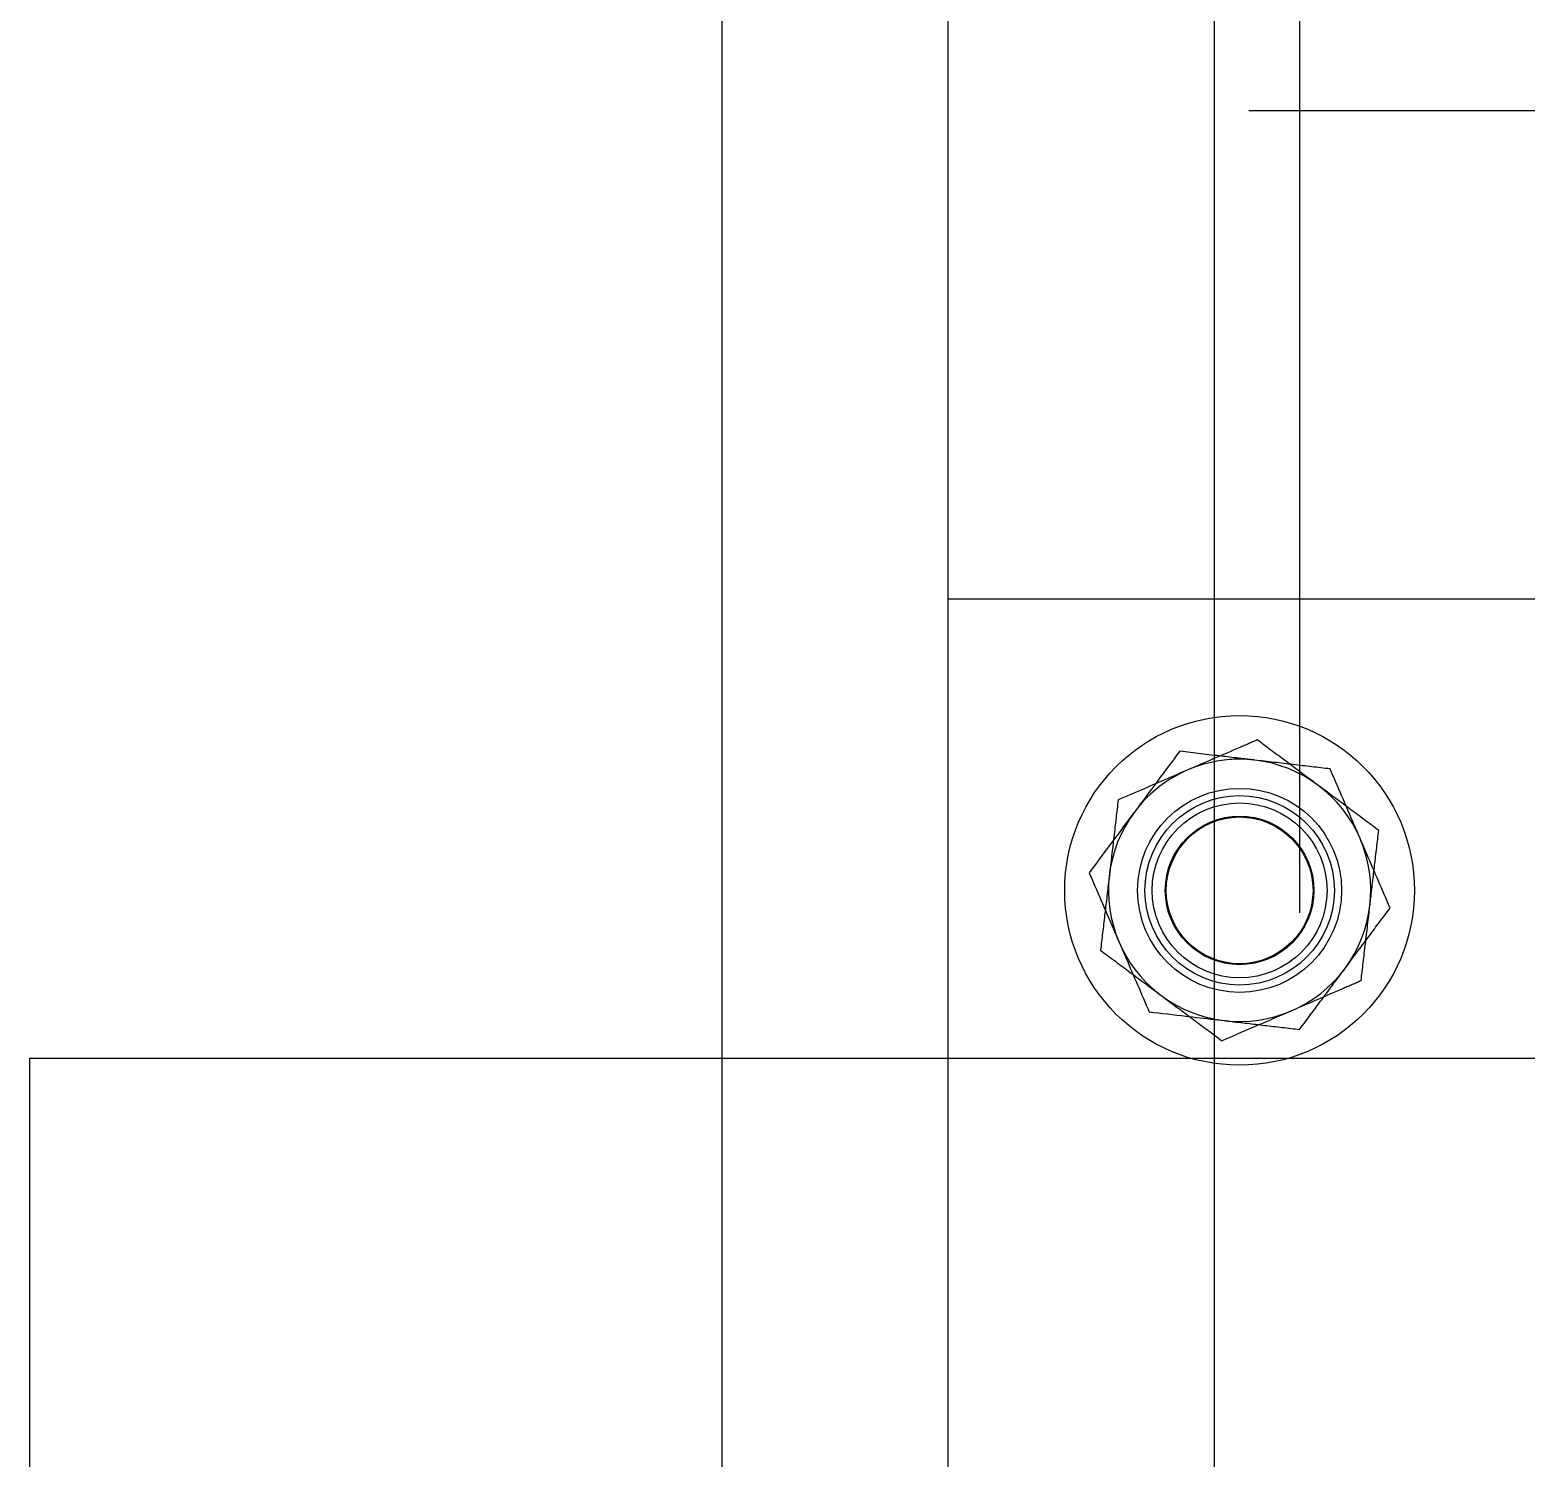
# Model space of a CAD drawing. Header units: metres. Extents: x 0 to 21025, y 0 to 14850.
# Drawn here: x 5540.5 to 5643.2, y 9094.2 to 9192.2 of the extents above; entities that cross this region are included whole.
import ezdxf

# ---------------------------------------------------------------- set-up
doc = ezdxf.new("R2010")
doc.units = ezdxf.units.M
doc.header["$LTSCALE"] = 25
doc.linetypes.add('HIDDEN2', pattern=[4.7625, 3.175, -1.5875])
for name, color, linetype in [('SL1', 8, 'Continuous'), ('SL4', 4, 'Continuous'), ('ST1', 7, 'HIDDEN2')]:
    doc.layers.add(name, color=color, linetype=linetype)

msp = doc.modelspace()

# ---------------------------------------------------------------- linework, layer by layer
at = {"layer": 'SL1'}
msp.add_arc((6782.517, 8419.394), 1215.5, 107.106787, 166.785047, dxfattribs=at)
at = {"layer": 'SL4'}
for p, q in [((5588.014, 9121.619), (5588.014, 9261.149)), ((5621.777, 9261.149), (5621.777, 9121.619)), ((5603.527, 9153.134), (5603.527, 9229.634)), ((5603.527, 9153.134), (5621.777, 9153.134)), ((5603.527, 9121.619), (5603.527, 9153.134)), ((5621.777, 9142.4), (5619.414, 9142.678)), ((5540.514, 9056.144), (5540.514, 9121.619)), ((5540.514, 9121.619), (6330.271, 9121.619))]:
    msp.add_line(p, q, dxfattribs=at)
for start, end in [(101.21227, 143.31178), (143.31178, 203.31178), (203.31178, 258.78773)]:
    msp.add_arc((5623.527, 9133.134), 9, start, end, dxfattribs=at)
for points, knots in [([(5619.414, 9142.678), (5618.91, 9142.001), (5617.892, 9140.635), (5616.84, 9139.223), (5616.31, 9138.511)], [0, 0, 0, 0, 0.495458, 1, 1, 1, 1]), ([(5616.31, 9138.511), (5616.236, 9138.412), (5615.679, 9137.664), (5614.628, 9136.254), (5613.682, 9134.984), (5613.205, 9134.344)], [0, 0, 0, 0, 0.07009, 0.5307844, 1, 1, 1, 1]), ([(5613.205, 9134.344), (5613.336, 9134.039), (5614.006, 9132.486), (5614.702, 9130.87), (5615.261, 9129.572)], [0, 0, 0, 0, 0.1963527, 1, 1, 1, 1]), ([(5615.261, 9129.572), (5615.415, 9129.216), (5616.11, 9127.602), (5616.789, 9126.027), (5617.318, 9124.8)], [0, 0, 0, 0, 0.2203639, 1, 1, 1, 1]), ([(5617.318, 9124.8), (5618.155, 9124.702), (5619.618, 9124.53), (5621.13, 9124.353), (5621.777, 9124.277)], [0, 0, 0, 0, 0.5724614, 1, 1, 1, 1])]:
    msp.add_open_spline(points, degree=3, knots=knots, dxfattribs=at)
at = {"layer": 'ST1'}
for p, q in [((5627.627, 9330.034), (5627.627, 9052.734)), ((5703.527, 9186.621), (5603.527, 9186.621)), ((5621.777, 9153.134), (5685.277, 9153.134)), ((5621.777, 9124.305), (5622.478, 9124.195)), ((5621.777, 9124.277), (5622.478, 9124.195)), ((5588.014, 9049.146), (5588.014, 9121.619)), ((5603.527, 9046.619), (5603.527, 9121.619)), ((5621.777, 9121.619), (5621.777, 9046.619))]:
    msp.add_line(p, q, dxfattribs=at)
for radius in [12, 7, 6.5, 6, 5.1, 5.036]:
    msp.add_circle((5623.527, 9133.134), radius, dxfattribs=at)
for start, end in [(83.31178, 101.21227), (23.31178, 83.31178), (323.31178, 23.31178), (263.31178, 323.31178)]:
    msp.add_arc((5623.527, 9133.134), 9, start, end, dxfattribs=at)
for points, knots in [([(5624.737, 9143.455), (5624.336, 9143.283), (5622.781, 9142.612), (5621.165, 9141.916), (5619.965, 9141.399)], [0, 0, 0, 0, 0.25755135, 1, 1, 1, 1]), ([(5628.904, 9140.351), (5628.805, 9140.424), (5628.057, 9140.982), (5626.647, 9142.032), (5625.378, 9142.978), (5624.737, 9143.455)], [0, 0, 0, 0, 0.07009, 0.5307844, 1, 1, 1, 1]), ([(5624.575, 9142.072), (5624.453, 9142.087), (5623.527, 9142.195), (5622.58, 9142.306), (5621.787, 9142.399), (5621.777, 9142.4)], [0, 0, 0, 0, 0.1305775, 0.9888498, 1, 1, 1, 1]), ([(5629.736, 9141.467), (5628.898, 9141.565), (5627.206, 9141.764), (5625.457, 9141.969), (5624.575, 9142.072)], [0, 0, 0, 0, 0.495458, 1, 1, 1, 1]), ([(5619.965, 9141.399), (5619.531, 9141.212), (5617.916, 9140.516), (5616.343, 9139.838), (5615.193, 9139.343)], [0, 0, 0, 0, 0.2686336, 1, 1, 1, 1]), ([(5631.792, 9136.695), (5631.233, 9137.993), (5630.536, 9139.609), (5629.867, 9141.162), (5629.736, 9141.467)], [0, 0, 0, 0, 0.8036473, 1, 1, 1, 1]), ([(5633.071, 9137.246), (5632.394, 9137.75), (5631.028, 9138.768), (5629.616, 9139.82), (5628.904, 9140.351)], [0, 0, 0, 0, 0.495458, 1, 1, 1, 1]), ([(5615.193, 9139.343), (5615.095, 9138.504), (5614.896, 9136.813), (5614.691, 9135.064), (5614.588, 9134.182)], [0, 0, 0, 0, 0.49545796, 1, 1, 1, 1]), ([(5633.848, 9131.923), (5633.319, 9133.151), (5632.641, 9134.725), (5631.945, 9136.339), (5631.792, 9136.695)], [0, 0, 0, 0, 0.7796361, 1, 1, 1, 1]), ([(5632.465, 9132.085), (5632.48, 9132.208), (5632.588, 9133.134), (5632.793, 9134.881), (5632.978, 9136.453), (5633.071, 9137.246)], [0, 0, 0, 0, 0.07009, 0.5307844, 1, 1, 1, 1]), ([(5614.588, 9134.182), (5614.574, 9134.059), (5614.465, 9133.133), (5614.26, 9131.386), (5614.076, 9129.814), (5613.983, 9129.021)], [0, 0, 0, 0, 0.07009, 0.5307844, 1, 1, 1, 1]), ([(5630.744, 9127.756), (5630.817, 9127.855), (5631.375, 9128.603), (5632.425, 9130.013), (5633.371, 9131.283), (5633.848, 9131.923)], [0, 0, 0, 0, 0.07009, 0.5307844, 1, 1, 1, 1]), ([(5631.86, 9126.925), (5631.959, 9127.763), (5632.157, 9129.454), (5632.362, 9131.203), (5632.465, 9132.085)], [0, 0, 0, 0, 0.49545796, 1, 1, 1, 1]), ([(5613.983, 9129.021), (5614.659, 9128.517), (5616.025, 9127.499), (5617.437, 9126.447), (5618.15, 9125.916)], [0, 0, 0, 0, 0.495458, 1, 1, 1, 1]), ([(5627.639, 9123.59), (5628.143, 9124.266), (5629.161, 9125.632), (5630.213, 9127.044), (5630.744, 9127.756)], [0, 0, 0, 0, 0.495458, 1, 1, 1, 1]), ([(5631.86, 9126.925), (5631.46, 9126.752), (5629.904, 9126.082), (5628.288, 9125.385), (5627.088, 9124.868)], [0, 0, 0, 0, 0.25755135, 1, 1, 1, 1]), ([(5618.15, 9125.916), (5618.248, 9125.843), (5618.996, 9125.286), (5620.406, 9124.235), (5621.676, 9123.289), (5622.316, 9122.812)], [0, 0, 0, 0, 0.07009, 0.5307844, 1, 1, 1, 1]), ([(5627.088, 9124.868), (5626.654, 9124.681), (5625.039, 9123.985), (5623.466, 9123.308), (5622.316, 9122.812)], [0, 0, 0, 0, 0.2686336, 1, 1, 1, 1]), ([(5622.478, 9124.195), (5622.601, 9124.18), (5623.527, 9124.072), (5625.274, 9123.867), (5626.846, 9123.683), (5627.639, 9123.59)], [0, 0, 0, 0, 0.07009, 0.5307844, 1, 1, 1, 1])]:
    msp.add_open_spline(points, degree=3, knots=knots, dxfattribs=at)

doc.saveas('drawing.dxf')
